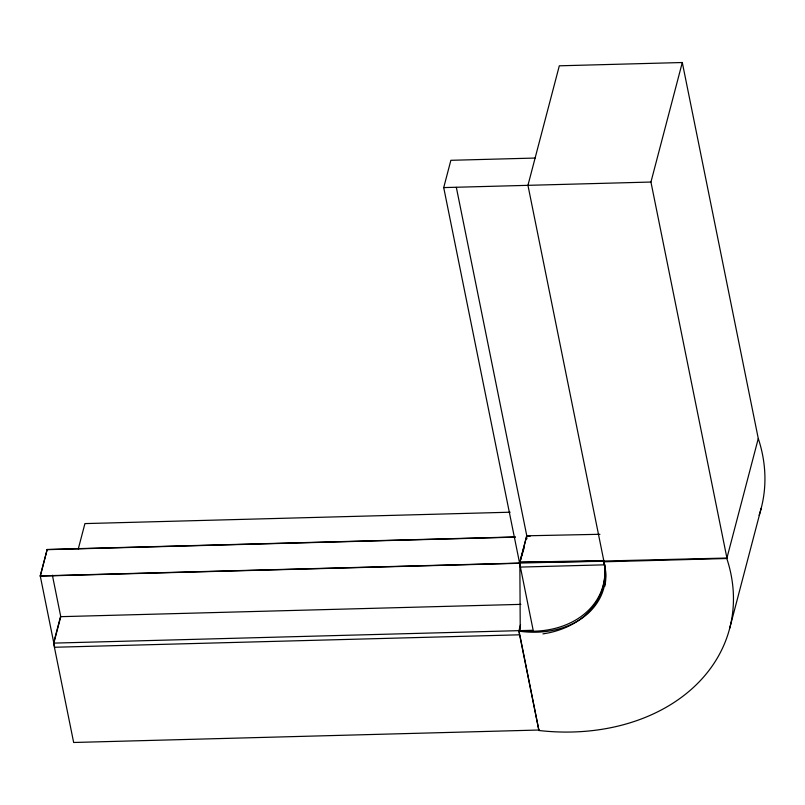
<?xml version="1.0" encoding="UTF-8"?>
<svg xmlns="http://www.w3.org/2000/svg" width="805" height="805" viewBox="0 0 805 805"><rect width="100%" height="100%" fill="white"/><g stroke="black" fill="none" stroke-linecap="round" stroke-linejoin="round"><path stroke-width="1.21" d="M520.402 567.082L604.636 564.828L527.949 185.331L559.314 65.809L682.298 62.518L758.28 438.524L726.804 558.509A194.206 149.639 14.7 0 1 538.927 730.497L519.809 634.803L54.67 647.25L40.25 575.907L47.183 549.473L515.23 536.945M47.183 549.473L40.29 576.098L519.628 563.269L526.792 535.798L456.344 187.394M539.048 730.024L73.658 742.482L53.573 643.115L60.546 616.55M78.276 548.95L84.928 523.592L510.179 512.211M53.834 643.104L60.767 616.67L52.395 575.243M53.573 643.115L533.172 630.275L443.716 187.585L450.87 160.306L535.104 158.052M40.25 575.907L519.587 563.077L526.742 535.798L599.926 534.289M538.927 730.497L518.843 631.12L520.543 624.65M519.638 563.067L726.925 558.046L650.943 182.041L682.298 62.518M518.843 631.12A83.217 64.118 14.7 0 0 603.81 561.799L604.142 560.511L519.849 562.252L520.241 630.627A86.457 67.228 16.6 0 0 603.931 561.337L604.917 567.022M729.702 628.282L761.178 508.297M524.407 546.947L519.849 562.252L603.931 561.337A91.136 70.88 16.8 0 1 542.922 633.887M443.716 187.585L650.943 182.041M47.223 549.664L515.27 537.136M603.81 561.799L726.804 558.509M60.767 616.67L520.875 604.364M527.557 536.351L530.072 536.321M526.53 536.643L526.953 538.736M518.963 630.657L519.597 633.766M605.3 569.216L605.682 571.419A86.608 66.734 14.7 0 1 604.817 586.292M758.28 438.524A194.206 149.639 14.7 0 1 759.125 515.281"/></g></svg>
